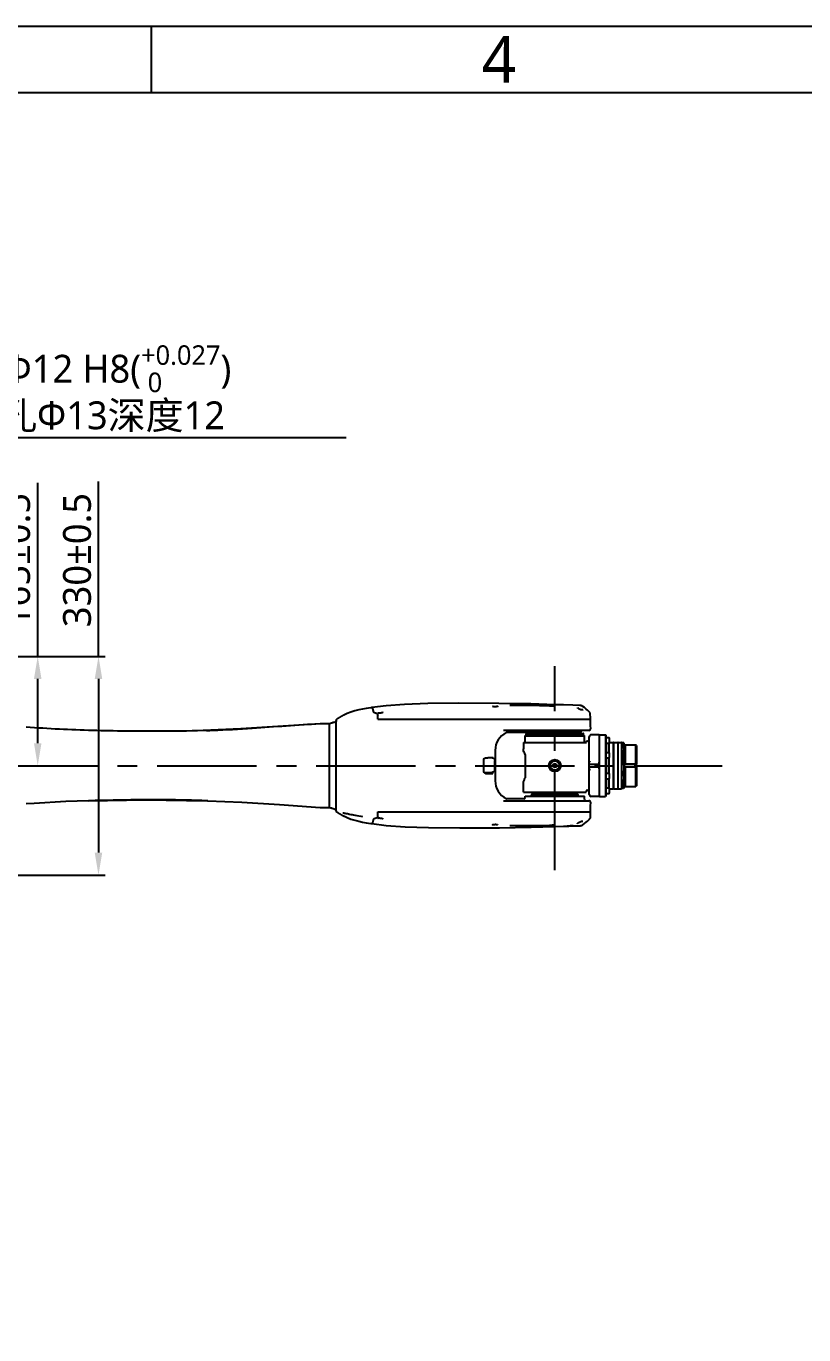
# Model space of a CAD drawing. Header units: millimetres. Extents: x 7426 to 8740, y 124 to 421.
# Drawn here: x 8027.7 to 8086.4, y 321.9 to 420.6 of the extents above; entities that cross this region are included whole.
import ezdxf
from ezdxf import colors
from ezdxf.entities.mleader import LeaderData, LeaderLine
from ezdxf.enums import TextEntityAlignment as Align
from ezdxf.math import Vec2, Vec3

# ---------------------------------------------------------------- set-up
doc = ezdxf.new("R2010")
doc.units = ezdxf.units.MM
doc.linetypes.add('CENTER', pattern=[0.6, 0.375, -0.075, 0.075, -0.075])
for name, color, linetype in [('中心线', 7, 'Continuous'), ('外形图', 7, 'Continuous'), ('多重引线', 7, 'Continuous'), ('尺寸标注', 7, 'Continuous'), ('模板', 7, 'Continuous')]:
    doc.layers.add(name, color=color, linetype=linetype)
doc.styles.add('微软雅黑', font='msyh.ttc')
doc.dimstyles.new('尺寸标注_1_20比例', dxfattribs={"dimtxt": 2.1, "dimasz": 1.7, "dimexe": 0.5, "dimexo": 0.4, "dimgap": 0.5, "dimtad": 1, "dimdec": 1, "dimlfac": 20, "dimdsep": 46, "dimtxsty": '微软雅黑', "dimcen": 0.09, "dimadec": 0, "dimazin": 0, "dimtp": 0.01, "dimtm": 0.01, "dimtfac": 1, "dimtdec": 1, "dimtofl": 0, "dimtmove": 0, "dimatfit": 3, "dimfxl": 1, "dimtolj": 1, "dimarcsym": 0})

# ---------------------------------------------------------------- blocks, each defined once
blk = doc.blocks.new('图纸')
at = {"color": 2}
blk.add_line((7039.66, 1549.22), (7039.66, 1525.22), dxfattribs=at)
for points in [[(6283.66, 123.62), (6283.66, 1549.22), (8299.66, 1549.22), (8299.66, 123.62)], [(6403.66, 147.62), (6403.66, 1525.22), (8275.66, 1525.22), (8275.66, 147.62)]]:
    blk.add_lwpolyline(points, close=True, dxfattribs=at)
at = {"color": 2, "style": '微软雅黑'}
blk.add_text('4', height=16.8, dxfattribs=at).set_placement((7165.66, 1537.22), align=Align.MIDDLE_CENTER)
blk.add_attdef('整机外形图', text='', height=19.2, dxfattribs=at).set_placement((7893.3, 256.65), align=Align.MIDDLE)
at = {"color": 7, "style": '微软雅黑'}
for tag, height, p in [('编号', 19.2, (8134.84, 252.67)), ('比例', 12, (7939.66, 171.62))]:
    blk.add_attdef(tag, text='', height=height, dxfattribs=at).set_placement(p, align=Align.MIDDLE)
at = {"style": '微软雅黑'}
for tag, p in [('当前页', (8047.3, 207.62)), ('总页数', (8192.77, 207.62))]:
    blk.add_attdef(tag, text='', height=12, dxfattribs=at).set_placement(p, align=Align.MIDDLE)
blk = doc.blocks.new('*D992')
at = {"layer": 'Defpoints', "color": 0}
for p in [(8012.825, 373.095), (8028.594, 373.095), (8011.723, 364.845)]:
    blk.add_point(p, dxfattribs=at)
at = {"layer": '尺寸标注', "color": 0, "linetype": 'Continuous', "lineweight": -2}
for p, q in [((8028.594, 373.095), (8028.594, 386.177)), ((8013.225, 373.095), (8029.094, 373.095)), ((8028.594, 366.545), (8028.594, 371.395)), ((8012.123, 364.845), (8029.094, 364.845))]:
    blk.add_line(p, q, dxfattribs=at)
at = {"layer": '尺寸标注', "color": 0}
for points in [[(8028.877, 371.395), (8028.31, 371.395), (8028.594, 373.095)], [(8028.31, 366.545), (8028.877, 366.545), (8028.594, 364.845)]]:
    blk.add_solid(points, dxfattribs=at)
at = {"layer": '尺寸标注', "color": 0, "insert": (8025.911, 375.295), "char_height": 2.1, "attachment_point": 1, "rotation": 90, "style": '微软雅黑'}
blk.add_mtext('\\A1;\\A1;165{\\C256;±0.5}', dxfattribs=at)
blk = doc.blocks.new('*D993')
at = {"layer": 'Defpoints', "color": 0}
for p in [(8012.703, 373.095), (8012.689, 356.594), (8033.179, 356.594)]:
    blk.add_point(p, dxfattribs=at)
at = {"layer": '尺寸标注', "color": 0, "linetype": 'Continuous', "lineweight": -2}
for p, q in [((8033.179, 373.095), (8033.179, 386.271)), ((8013.103, 373.095), (8033.679, 373.095)), ((8033.179, 371.395), (8033.179, 358.294)), ((8013.089, 356.594), (8033.679, 356.594))]:
    blk.add_line(p, q, dxfattribs=at)
at = {"layer": '尺寸标注', "color": 0}
for points in [[(8033.462, 371.395), (8032.896, 371.395), (8033.179, 373.095)], [(8032.896, 358.294), (8033.462, 358.294), (8033.179, 356.594)]]:
    blk.add_solid(points, dxfattribs=at)
at = {"layer": '尺寸标注', "color": 0, "insert": (8030.507, 375.295), "char_height": 2.1, "attachment_point": 1, "rotation": 90, "style": '微软雅黑'}
blk.add_mtext('\\A1;\\A1;330{\\C256;±0.5}', dxfattribs=at)

msp = doc.modelspace()

# ---------------------------------------------------------------- linework, layer by layer
at = {"layer": '中心线', "color": 7, "linetype": 'CENTER', "ltscale": 20}
msp.add_line((8067.6137, 356.9576), (8067.6137, 372.3448), dxfattribs=at)
at = {"layer": '中心线', "linetype": 'CENTER', "ltscale": 20}
msp.add_line((7989.6085, 364.8448), (8080.2305, 364.8448), dxfattribs=at)
at = {"layer": '外形图', "color": 0, "linetype": 'Continuous'}
for p, q in [((8053.794, 369.2302), (8053.762, 369.2117)), ((8053.7939, 369.2302), (8053.7942, 369.2302)), ((8063.2824, 369.3072), (8063.2534, 369.3021)), ((8069.3196, 369.2278), (8069.3138, 369.2445)), ((8069.6896, 369.3382), (8069.6866, 369.3398)), ((8069.6924, 369.3367), (8069.6896, 369.3382)), ((8069.6952, 369.3351), (8069.6924, 369.3367)), ((8069.6978, 369.3336), (8069.6952, 369.3351)), ((8069.7004, 369.3322), (8069.6978, 369.3336)), ((8069.7029, 369.3307), (8069.7004, 369.3322)), ((8069.7054, 369.3292), (8069.7029, 369.3307)), ((8069.7078, 369.3278), (8069.7054, 369.3292)), ((8069.7102, 369.3263), (8069.7078, 369.3278)), ((8069.7125, 369.3249), (8069.7102, 369.3263)), ((8069.7148, 369.3234), (8069.7125, 369.3249)), ((8069.7171, 369.3219), (8069.7148, 369.3234)), ((8069.7193, 369.3205), (8069.7171, 369.3219)), ((8069.7217, 369.3189), (8069.7193, 369.3205)), ((8069.7241, 369.3173), (8069.7217, 369.3189)), ((8069.727, 369.3153), (8069.7241, 369.3173)), ((8069.7296, 369.3136), (8069.727, 369.3153)), ((8051.113, 368.2365), (8051.1045, 368.1967)), ((8051.113, 366.9072), (8051.113, 368.2622)), ((8051.113, 361.5467), (8051.113, 368.1643)), ((8051.7373, 368.6836), (8051.7363, 368.6831)), ((8054.2546, 368.3557), (8070.3023, 368.3557)), ((8054.26, 368.8122), (8054.2594, 368.8125)), ((8054.3072, 368.8058), (8054.2851, 368.8074)), ((8054.6335, 368.8513), (8054.6046, 368.8424)), ((8054.654, 368.8595), (8054.6335, 368.8513)), ((8054.6648, 368.8657), (8054.654, 368.8595)), ((8069.7138, 369.0491), (8069.7138, 369.0491)), ((8070.228, 368.8894), (8070.2281, 368.8893)), ((8070.2618, 368.8511), (8070.2578, 368.8564)), ((8070.2618, 368.8511), (8070.2622, 368.8505)), ((8070.2691, 368.8399), (8070.2622, 368.8505)), ((8043.9324, 367.6204), (8041.0749, 367.4944)), ((8041.3272, 367.5027), (8041.0749, 367.4944)), ((8049.9024, 368.005), (8043.9324, 367.6204)), ((8049.9235, 368.0057), (8049.9024, 368.005)), ((8050.6129, 368.0057), (8049.9235, 368.0057)), ((8050.6142, 368.006), (8050.6129, 368.0056)), ((8050.6129, 368.0053), (8050.6129, 368.0057)), ((8050.6129, 368.0053), (8050.6129, 368.0056)), ((8050.6129, 361.7068), (8050.6129, 368.0053)), ((8070.169, 367.5056), (8063.7379, 367.5056)), ((8064.6067, 367.3556), (8063.9808, 367.3556)), ((8064.6067, 367.5056), (8064.4227, 367.4943)), ((8069.5638, 367.3556), (8064.6067, 367.3556)), ((8065.4477, 367.1306), (8065.4477, 367.2556)), ((8065.4727, 367.2806), (8065.6977, 367.2806)), ((8065.7227, 367.1306), (8065.7227, 367.2556)), ((8065.8636, 367.2006), (8065.8636, 367.3556)), ((8065.9912, 367.2006), (8065.8636, 367.2006)), ((8065.8836, 367.1806), (8065.8636, 367.2006)), ((8065.9912, 367.1806), (8065.8836, 367.1806)), ((8065.902, 367.1806), (8065.8886, 367.1306)), ((8065.9912, 367.1306), (8065.9912, 367.2556)), ((8066.0162, 367.2806), (8066.2412, 367.2806)), ((8066.2662, 367.1306), (8066.2662, 367.2556)), ((8066.9327, 367.2006), (8066.2662, 367.2006)), ((8066.9327, 367.1806), (8066.2662, 367.1806)), ((8066.9327, 367.1306), (8066.9327, 367.2556)), ((8066.9577, 367.2806), (8067.1827, 367.2806)), ((8067.2077, 367.1306), (8067.2077, 367.2556)), ((8068.0198, 367.2006), (8067.2077, 367.2006)), ((8068.0198, 367.1806), (8067.2077, 367.1806)), ((8068.0198, 367.1306), (8068.0198, 367.2556)), ((8068.0448, 367.2806), (8068.2698, 367.2806)), ((8068.2948, 367.1306), (8068.2948, 367.2556)), ((8068.9612, 367.2006), (8068.2948, 367.2006)), ((8068.9612, 367.1806), (8068.2948, 367.1806)), ((8068.9612, 367.1306), (8068.9612, 367.2556)), ((8068.9862, 367.2806), (8069.2112, 367.2806)), ((8069.2362, 367.1306), (8069.2362, 367.2556)), ((8069.3638, 367.2006), (8069.2362, 367.2006)), ((8069.3438, 367.1806), (8069.2362, 367.1806)), ((8069.3254, 367.1806), (8069.3388, 367.1306)), ((8069.3438, 367.1806), (8069.3638, 367.2006)), ((8069.3638, 367.2006), (8069.3638, 367.3556)), ((8069.5048, 367.1306), (8069.5048, 367.2556)), ((8069.5298, 367.2806), (8069.7548, 367.2806)), ((8069.5638, 367.3556), (8069.5638, 367.4056)), ((8069.7798, 367.1306), (8069.7798, 367.2556)), ((8070.9639, 367.1806), (8070.3639, 367.1806)), ((8070.9639, 367.1556), (8070.9889, 367.1806)), ((8070.9639, 367.1806), (8070.9639, 365.1055)), ((8070.9889, 367.1806), (8071.4389, 367.1806)), ((8070.9889, 362.5304), (8070.9889, 367.1806)), ((8071.4639, 367.1556), (8071.4389, 367.1806)), ((8071.4389, 367.1806), (8071.4389, 362.5304)), ((8065.2386, 366.6056), (8070.0045, 366.6056)), ((8065.2386, 366.6056), (8065.2386, 366.1205)), ((8065.3636, 367.1106), (8065.3836, 367.1306)), ((8065.3636, 367.1106), (8069.8638, 367.1106)), ((8065.3636, 366.6056), (8065.3636, 367.1106)), ((8065.3836, 367.1306), (8065.4477, 367.1306)), ((8065.4477, 367.1306), (8065.4744, 367.1306)), ((8065.4744, 367.1306), (8065.9997, 367.1306)), ((8065.9997, 367.1306), (8066.0739, 367.1306)), ((8066.0739, 367.1306), (8066.9827, 367.1306)), ((8066.9827, 367.1306), (8067.0915, 367.1306)), ((8067.0915, 367.1306), (8068.136, 367.1306)), ((8068.136, 367.1306), (8068.2448, 367.1306)), ((8068.2448, 367.1306), (8069.1534, 367.1306)), ((8069.1534, 367.1306), (8069.2278, 367.1306)), ((8069.2278, 367.1306), (8069.7532, 367.1306)), ((8069.7532, 367.1306), (8069.7798, 367.1306)), ((8069.7798, 367.1306), (8069.8438, 367.1306)), ((8069.8638, 367.1106), (8069.8438, 367.1306)), ((8069.8638, 366.6056), (8069.8638, 367.1106)), ((8070.0108, 366.7035), (8070.0138, 366.7075)), ((8070.0627, 366.7072), (8070.0138, 366.7075)), ((8070.2138, 364.9555), (8070.2138, 367.0306)), ((8071.4639, 367.1556), (8071.4639, 362.5554)), ((8071.4639, 366.962), (8071.6889, 366.962)), ((8071.4639, 366.537), (8071.6889, 366.537)), ((8071.6639, 366.537), (8071.6639, 365.8525)), ((8071.7139, 366.937), (8071.7139, 366.562)), ((8071.7139, 366.6056), (8072.0239, 366.6056)), ((8071.7139, 365.8275), (8071.7139, 366.562)), ((8072.0389, 366.5906), (8072.0239, 366.6056)), ((8072.0239, 366.6056), (8072.0239, 363.1054)), ((8072.0389, 366.5906), (8072.0539, 366.6056)), ((8072.0389, 363.1204), (8072.0389, 366.5906)), ((8072.0539, 366.6056), (8072.3677, 366.6056)), ((8072.0539, 363.1054), (8072.0539, 366.6056)), ((8072.3827, 366.5906), (8072.3677, 366.6056)), ((8072.3677, 366.6056), (8072.3677, 363.1054)), ((8072.3827, 366.5906), (8072.3977, 366.6056)), ((8072.3827, 363.1204), (8072.3827, 366.5906)), ((8072.3977, 366.6056), (8072.6465, 366.6056)), ((8072.3977, 363.1054), (8072.3977, 366.6056)), ((8072.664, 366.5881), (8072.6465, 366.6056)), ((8072.6465, 366.6056), (8072.6465, 363.1054)), ((8072.664, 363.1229), (8072.664, 366.5881)), ((8072.804, 366.5794), (8072.664, 366.5794)), ((8072.804, 366.4713), (8072.664, 366.4713)), ((8072.804, 366.1963), (8072.664, 366.1963)), ((8072.814, 366.5694), (8072.804, 366.5794)), ((8072.804, 366.5794), (8072.804, 366.1963)), ((8072.814, 366.4613), (8072.804, 366.4713)), ((8072.814, 366.2063), (8072.804, 366.1963)), ((8072.814, 366.5694), (8072.814, 363.1416)), ((8072.839, 366.2806), (8072.814, 366.3056)), ((8072.839, 366.2805), (8072.839, 363.4305)), ((8072.864, 366.3806), (8072.914, 366.4306)), ((8072.864, 364.9555), (8072.864, 366.3806)), ((8072.914, 366.4306), (8073.714, 366.4306)), ((8072.914, 366.4306), (8072.914, 364.9825)), ((8073.764, 366.3806), (8073.714, 366.4306)), ((8073.714, 364.9825), (8073.714, 366.4306)), ((8073.764, 366.3806), (8073.764, 364.9555)), ((8062.2518, 364.468), (8062.2518, 365.243)), ((8062.3892, 365.443), (8062.5517, 365.443)), ((8062.8904, 365.443), (8062.5517, 365.443)), ((8062.8904, 365.443), (8062.9342, 365.443)), ((8062.9342, 365.4369), (8062.9342, 365.443)), ((8063.0787, 364.543), (8063.0787, 365.243)), ((8063.1135, 366.0055), (8063.1135, 363.7054)), ((8065.3636, 365.687), (8065.3636, 363.9407)), ((8071.4639, 365.8525), (8071.6889, 365.8525)), ((8071.4639, 365.4275), (8071.6889, 365.4275)), ((8071.6639, 365.4275), (8071.6639, 364.2835)), ((8071.7139, 365.8275), (8071.7139, 365.4525)), ((8071.7139, 364.2585), (8071.7139, 365.4525)), ((8072.804, 365.9671), (8072.664, 365.9671)), ((8072.804, 365.692), (8072.664, 365.692)), ((8072.804, 365.6053), (8072.664, 365.6053)), ((8072.804, 365.3303), (8072.664, 365.3303)), ((8072.804, 365.2018), (8072.664, 365.2018)), ((8072.814, 365.9571), (8072.804, 365.9671)), ((8072.804, 365.9671), (8072.804, 365.692)), ((8072.814, 365.702), (8072.804, 365.692)), ((8072.814, 365.5953), (8072.804, 365.6053)), ((8072.804, 365.6053), (8072.804, 365.3303)), ((8072.814, 365.3403), (8072.804, 365.3303)), ((8072.814, 365.1918), (8072.804, 365.2018)), ((8072.804, 365.2018), (8072.804, 364.9268)), ((8072.864, 365.9555), (8072.839, 365.9805)), ((8062.2837, 364.343), (8062.8904, 364.343)), ((8062.3892, 364.268), (8062.9342, 364.268)), ((8062.9342, 364.268), (8062.9342, 364.3491)), ((8067.4694, 364.8524), (8067.5389, 364.9789)), ((8067.5442, 364.729), (8067.4694, 364.8524)), ((8067.5389, 364.9789), (8067.6832, 364.982)), ((8067.6885, 364.732), (8067.5442, 364.729)), ((8067.6832, 364.982), (8067.758, 364.8585)), ((8067.758, 364.8585), (8067.6885, 364.732)), ((8070.2138, 364.9555), (8070.3639, 364.9555)), ((8070.2138, 364.7555), (8070.2138, 364.9555)), ((8070.2138, 364.7555), (8070.3639, 364.7555)), ((8070.2138, 362.6804), (8070.2138, 364.7555)), ((8070.3639, 364.9555), (8070.9639, 364.9555)), ((8070.3639, 364.7555), (8070.9639, 364.7555)), ((8070.9639, 364.6055), (8070.9639, 365.1055)), ((8070.9639, 364.6055), (8070.9639, 362.5304)), ((8071.4639, 364.2835), (8071.6889, 364.2835)), ((8071.7139, 364.2585), (8071.7139, 363.8834)), ((8072.804, 364.9268), (8072.664, 364.9268)), ((8072.804, 364.3807), (8072.664, 364.3807)), ((8072.814, 364.9368), (8072.804, 364.9268)), ((8072.814, 364.3707), (8072.804, 364.3807)), ((8072.804, 364.3807), (8072.804, 364.1057)), ((8072.864, 364.9555), (8073.764, 364.9555)), ((8072.864, 364.7555), (8072.864, 364.9555)), ((8072.864, 364.7555), (8073.764, 364.7555)), ((8072.864, 363.3304), (8072.864, 364.7555)), ((8072.914, 364.9825), (8073.714, 364.9825)), ((8073.714, 364.7285), (8072.914, 364.7285)), ((8072.914, 364.7285), (8072.914, 363.2804)), ((8073.714, 363.2804), (8073.714, 364.7285)), ((8073.764, 364.7555), (8073.764, 364.9555)), ((8073.764, 364.7555), (8073.764, 363.3304)), ((8065.2386, 362.8554), (8065.2386, 363.4904)), ((8071.4639, 363.8584), (8071.6889, 363.8584)), ((8071.6639, 363.8584), (8071.6639, 363.174)), ((8071.7139, 363.149), (8071.7139, 363.8834)), ((8072.804, 364.1057), (8072.664, 364.1057)), ((8072.804, 363.7236), (8072.664, 363.7236)), ((8072.804, 363.4486), (8072.664, 363.4486)), ((8072.804, 363.2397), (8072.664, 363.2397)), ((8072.814, 364.1157), (8072.804, 364.1057)), ((8072.814, 363.7136), (8072.804, 363.7236)), ((8072.804, 363.7236), (8072.804, 363.1316)), ((8072.814, 363.4586), (8072.804, 363.4486)), ((8072.814, 363.2497), (8072.804, 363.2397)), ((8072.839, 363.4304), (8072.814, 363.4054)), ((8072.864, 363.7554), (8072.839, 363.7304)), ((8072.864, 363.3304), (8072.914, 363.2804)), ((8072.914, 363.2804), (8073.714, 363.2804)), ((8073.764, 363.3304), (8073.714, 363.2804)), ((8032.415, 362.1983), (8036.7197, 362.2705)), ((8036.7197, 362.2705), (8041.3914, 362.2061)), ((8051.113, 361.4487), (8051.113, 362.8038)), ((8064.6067, 362.3554), (8063.9808, 362.3554)), ((8065.3367, 362.3554), (8064.6067, 362.3554)), ((8065.2386, 362.8554), (8069.9888, 362.8554)), ((8065.3636, 362.5554), (8069.8638, 362.5554)), ((8065.3636, 362.4554), (8065.3636, 362.5554)), ((8065.9214, 362.7554), (8065.8636, 362.6554)), ((8065.8636, 362.6554), (8069.3638, 362.6554)), ((8065.8636, 362.5554), (8065.8636, 362.6554)), ((8065.9214, 362.7554), (8069.3061, 362.7554)), ((8066.1762, 362.8554), (8066.1762, 362.7804)), ((8066.4512, 362.8554), (8066.4512, 362.7804)), ((8066.4887, 362.8554), (8066.4887, 362.7554)), ((8066.5569, 362.8554), (8066.5569, 362.7804)), ((8066.832, 362.8554), (8066.832, 362.7804)), ((8067.4762, 362.8554), (8067.4762, 362.7804)), ((8067.7512, 362.8554), (8067.7512, 362.7804)), ((8068.3955, 362.8554), (8068.3955, 362.7804)), ((8068.6705, 362.8554), (8068.6705, 362.7804)), ((8068.7388, 362.8554), (8068.7388, 362.7554)), ((8068.7763, 362.8554), (8068.7763, 362.7804)), ((8069.0513, 362.8554), (8069.0513, 362.7804)), ((8069.3061, 362.7554), (8069.3638, 362.6554)), ((8069.3638, 362.5554), (8069.3638, 362.6554)), ((8069.8638, 362.3054), (8069.8638, 362.5554)), ((8069.9888, 362.8554), (8069.9888, 362.904)), ((8070.0627, 363.0344), (8070.0766, 363.0033)), ((8070.9639, 362.5304), (8070.3639, 362.5304)), ((8070.9639, 362.5554), (8070.9889, 362.5304)), ((8070.9889, 362.5304), (8071.4389, 362.5304)), ((8071.4639, 362.5554), (8071.4389, 362.5304)), ((8071.4639, 363.174), (8071.6889, 363.174)), ((8071.4639, 362.7489), (8071.6889, 362.7489)), ((8071.7139, 363.149), (8071.7139, 362.7739)), ((8071.7139, 363.1054), (8072.0239, 363.1054)), ((8072.0389, 363.1204), (8072.0239, 363.1054)), ((8072.0389, 363.1204), (8072.0539, 363.1054)), ((8072.0539, 363.1054), (8072.3677, 363.1054)), ((8072.3827, 363.1204), (8072.3677, 363.1054)), ((8072.3827, 363.1204), (8072.3977, 363.1054)), ((8072.3977, 363.1054), (8072.6465, 363.1054)), ((8072.664, 363.1229), (8072.6465, 363.1054)), ((8072.804, 363.1316), (8072.664, 363.1316)), ((8072.814, 363.1416), (8072.804, 363.1316)), ((8028.324, 362.0066), (8027.7228, 361.9705)), ((8030.722, 362.1366), (8028.324, 362.0067)), ((8032.415, 362.1983), (8030.722, 362.1366)), ((8032.9388, 362.2128), (8032.415, 362.1983)), ((8041.4195, 362.2051), (8041.3899, 362.2062)), ((8049.9013, 361.706), (8049.9225, 361.7053)), ((8049.9225, 361.7053), (8050.6129, 361.7053)), ((8050.6129, 361.7042), (8050.6129, 361.7068)), ((8050.6129, 361.7053), (8050.6129, 361.7068)), ((8050.6142, 361.7049), (8050.6129, 361.7053)), ((8054.2546, 361.3553), (8070.3023, 361.3553)), ((8063.7379, 362.2054), (8070.1692, 362.2054)), ((8051.7373, 361.0274), (8051.7363, 361.0279)), ((8053.7686, 360.5001), (8053.802, 360.4808)), ((8053.8021, 360.4807), (8053.8019, 360.4808)), ((8054.2885, 360.9031), (8054.3079, 360.9048)), ((8054.3079, 360.9048), (8054.3325, 360.9055)), ((8062.9449, 360.4049), (8062.9671, 360.4091)), ((8062.9671, 360.4091), (8062.9953, 360.4128)), ((8063.2613, 360.4089), (8063.2889, 360.4041)), ((8063.2889, 360.4041), (8063.309, 360.3991)), ((8068.5468, 360.2917), (8068.5468, 360.2938)), ((8069.0058, 360.3082), (8069.0058, 360.3061)), ((8069.0059, 360.3053), (8069.5002, 360.3213)), ((8069.3218, 360.4663), (8069.3269, 360.4819)), ((8069.5, 360.3213), (8069.5042, 360.3214)), ((8069.5097, 360.3216), (8069.5133, 360.3218)), ((8069.5133, 360.3218), (8069.5156, 360.3219)), ((8069.5156, 360.3219), (8069.5179, 360.3221)), ((8069.5179, 360.3221), (8069.5202, 360.3222)), ((8069.5202, 360.3222), (8069.5226, 360.3224)), ((8069.5226, 360.3224), (8069.525, 360.3225)), ((8069.525, 360.3225), (8069.5276, 360.3227)), ((8069.5276, 360.3227), (8069.5301, 360.3229)), ((8069.5301, 360.3229), (8069.5328, 360.3232)), ((8069.5328, 360.3232), (8069.5355, 360.3234)), ((8069.5355, 360.3234), (8069.5383, 360.3237)), ((8069.5383, 360.3237), (8069.5412, 360.324)), ((8069.5412, 360.324), (8069.5441, 360.3244)), ((8069.5441, 360.3244), (8069.5472, 360.3248)), ((8069.5472, 360.3248), (8069.5503, 360.3252)), ((8069.5503, 360.3252), (8069.5537, 360.3256)), ((8069.5537, 360.3256), (8069.5571, 360.3262)), ((8069.6431, 360.3485), (8069.6468, 360.3498)), ((8069.6468, 360.3498), (8069.6503, 360.3512)), ((8069.6503, 360.3512), (8069.6538, 360.3526)), ((8069.6538, 360.3526), (8069.6572, 360.3539)), ((8069.6572, 360.3539), (8069.6605, 360.3553)), ((8069.6605, 360.3553), (8069.6638, 360.3566)), ((8069.6638, 360.3566), (8069.6669, 360.358)), ((8069.6669, 360.358), (8069.67, 360.3593)), ((8069.67, 360.3593), (8069.6731, 360.3607)), ((8069.6731, 360.3607), (8069.676, 360.362)), ((8069.676, 360.362), (8069.6789, 360.3634)), ((8069.6789, 360.3634), (8069.6817, 360.3647)), ((8069.6817, 360.3647), (8069.6844, 360.366)), ((8069.6844, 360.366), (8069.6871, 360.3673)), ((8069.6871, 360.3673), (8069.6897, 360.3686)), ((8069.6897, 360.3686), (8069.6922, 360.3699)), ((8069.6922, 360.3699), (8069.6947, 360.3712)), ((8069.6947, 360.3712), (8069.6971, 360.3725)), ((8069.6971, 360.3725), (8069.6995, 360.3738)), ((8069.6995, 360.3738), (8069.7018, 360.3751)), ((8069.7018, 360.3751), (8069.7041, 360.3764)), ((8069.7041, 360.3764), (8069.7064, 360.3776)), ((8069.7064, 360.3776), (8069.7086, 360.3789)), ((8069.7086, 360.3789), (8069.7107, 360.3802)), ((8069.7107, 360.3802), (8069.7129, 360.3814)), ((8069.7129, 360.3814), (8069.715, 360.3827)), ((8069.715, 360.3827), (8069.717, 360.384)), ((8069.7165, 360.6624), (8069.7228, 360.6602)), ((8069.717, 360.384), (8069.7191, 360.3852)), ((8069.7191, 360.3852), (8069.7211, 360.3865)), ((8069.7211, 360.3865), (8069.7231, 360.3878)), ((8069.7228, 360.6602), (8069.7229, 360.6601)), ((8069.7231, 360.3878), (8069.7252, 360.3891)), ((8069.7252, 360.3891), (8069.7272, 360.3904)), ((8069.7272, 360.3904), (8069.7293, 360.3918)), ((8069.7293, 360.3918), (8069.7315, 360.3933)), ((8069.7315, 360.3933), (8069.734, 360.395)), ((8069.734, 360.395), (8069.7376, 360.3974)), ((8070.1533, 360.7415), (8070.236, 360.8216)), ((8070.2361, 360.8217), (8070.236, 360.8216)), ((8070.2658, 360.8545), (8070.2698, 360.8599)), ((8070.2698, 360.8599), (8070.2702, 360.8605)), ((8070.2702, 360.8605), (8070.2779, 360.8724))]:
    msp.add_line(p, q, dxfattribs=at)
for points in [[(8053.7242, 369.2162), (8053.3828, 369.1616), (8053.1131, 369.1155)], [(8067.6137, 369.4476), (8065.804, 369.5023), (8063.3769, 369.5503), (8060.3584, 369.5568), (8058.0368, 369.5284), (8056.2796, 369.4664), (8054.8775, 369.3627), (8053.7942, 369.2303)], [(8062.938, 369.3058), (8062.9216, 369.3101), (8062.9121, 369.3138), (8062.9106, 369.3146)], [(8062.9875, 369.2981), (8062.9609, 369.3016), (8062.938, 369.3058)], [(8063.2535, 369.3021), (8063.2407, 369.3), (8063.1859, 369.2894), (8063.1247, 369.283), (8063.0624, 369.2869), (8063.0046, 369.2959), (8062.9874, 369.2981)], [(8063.3162, 369.3176), (8063.3169, 369.3183), (8063.3136, 369.3165), (8063.3018, 369.3121), (8063.2824, 369.3072)], [(8069.4922, 369.3897), (8068.9648, 369.4068), (8068.2589, 369.4287), (8067.6138, 369.4476)], [(8069.7148, 369.0509), (8069.7148, 369.0508), (8069.7058, 369.0482), (8069.6773, 369.0484), (8069.6333, 369.0564), (8069.5786, 369.0723), (8069.5189, 369.0948), (8069.4593, 369.1223), (8069.4025, 369.1542), (8069.3526, 369.1905), (8069.3196, 369.2278)], [(8069.6866, 369.3398), (8069.6851, 369.3406), (8069.6836, 369.3414), (8069.682, 369.3421), (8069.6804, 369.343), (8069.6788, 369.3438), (8069.6772, 369.3446), (8069.6755, 369.3454), (8069.6738, 369.3462), (8069.6721, 369.347), (8069.6703, 369.3479), (8069.6685, 369.3487), (8069.6667, 369.3495), (8069.6649, 369.3504), (8069.663, 369.3512), (8069.6611, 369.3521), (8069.6591, 369.3529), (8069.6571, 369.3538), (8069.6551, 369.3546), (8069.653, 369.3555), (8069.651, 369.3563), (8069.6488, 369.3572), (8069.6467, 369.3581), (8069.6445, 369.3589), (8069.6423, 369.3598), (8069.64, 369.3607), (8069.6377, 369.3615), (8069.6354, 369.3624), (8069.633, 369.3632), (8069.6306, 369.3641), (8069.6282, 369.365), (8069.6256, 369.3658), (8069.6231, 369.3667), (8069.6205, 369.3676), (8069.6178, 369.3685), (8069.615, 369.3693), (8069.6123, 369.3702), (8069.6095, 369.371), (8069.6066, 369.3719), (8069.6037, 369.3727), (8069.6008, 369.3736), (8069.5978, 369.3744), (8069.5949, 369.3752), (8069.5919, 369.376), (8069.5889, 369.3767), (8069.5859, 369.3775), (8069.5828, 369.3782), (8069.5798, 369.3789), (8069.5767, 369.3796), (8069.5737, 369.3803), (8069.5706, 369.3809), (8069.5676, 369.3816), (8069.5645, 369.3822), (8069.5615, 369.3827), (8069.5584, 369.3833), (8069.5554, 369.3838), (8069.5523, 369.3843), (8069.5492, 369.3848), (8069.5461, 369.3853), (8069.543, 369.3857), (8069.5399, 369.3861), (8069.5367, 369.3865), (8069.5336, 369.3869), (8069.5303, 369.3873), (8069.5271, 369.3876), (8069.5237, 369.3879), (8069.5202, 369.3882), (8069.5166, 369.3885), (8069.5128, 369.3887), (8069.5086, 369.389), (8069.5036, 369.3893), (8069.497, 369.3895), (8069.4922, 369.3897)], [(8070.228, 368.8894), (8070.1453, 368.9694), (8070.0702, 369.0407), (8069.9799, 369.1213), (8069.8537, 369.2239), (8069.7295, 369.3136)], [(8051.113, 368.1643), (8051.0117, 368.1314), (8050.8911, 368.0929), (8050.7577, 368.0509), (8050.6136, 368.0058)], [(8051.1045, 368.1967), (8051.081, 368.1636), (8051.0437, 368.1417)], [(8051.7372, 368.6836), (8051.7025, 368.6667), (8051.6692, 368.6502), (8051.6368, 368.6337), (8051.6053, 368.6174), (8051.5746, 368.6013), (8051.5448, 368.5852), (8051.5157, 368.5693), (8051.4873, 368.5534), (8051.4597, 368.5376), (8051.4327, 368.522), (8051.4063, 368.5064), (8051.3805, 368.4909), (8051.3552, 368.4755), (8051.3306, 368.4602), (8051.3065, 368.445), (8051.2829, 368.4298), (8051.2597, 368.4148), (8051.2372, 368.3999), (8051.2151, 368.3851), (8051.1934, 368.3703), (8051.1722, 368.3557), (8051.1557, 368.3442)], [(8053.1131, 369.1155), (8052.833, 369.0595), (8052.5229, 368.9806), (8052.2298, 368.8875), (8051.9529, 368.7807), (8051.7363, 368.6831)], [(8054.2851, 368.8074), (8054.2691, 368.8097), (8054.26, 368.8122)], [(8054.6046, 368.8424), (8054.569, 368.8336), (8054.5287, 368.8254), (8054.4863, 368.8184), (8054.444, 368.8129), (8054.4039, 368.8089), (8054.3672, 368.8065), (8054.3347, 368.8055), (8054.3072, 368.8058)], [(8070.2578, 368.8564), (8070.2338, 368.8837), (8070.2281, 368.8893)], [(8070.2904, 368.7669), (8070.2864, 368.7973), (8070.2691, 368.8399)], [(8070.3016, 368.3813), (8070.2979, 368.5127), (8070.2921, 368.7099), (8070.2904, 368.7669)], [(8070.3194, 367.6589), (8070.3147, 367.8653), (8070.3082, 368.1304), (8070.3023, 368.3557)], [(8051.0437, 368.1417), (8050.9512, 368.112), (8050.7755, 368.0565), (8050.6142, 368.006)], [(8041.4195, 362.2051), (8043.9921, 362.0875), (8046.845, 361.9099), (8049.9013, 361.706)], [(8050.6136, 361.7051), (8050.7577, 361.6601), (8050.8911, 361.6181), (8051.0117, 361.5796), (8051.113, 361.5467)], [(8050.6142, 361.7049), (8050.7755, 361.6545), (8050.9512, 361.599), (8051.0437, 361.5693)], [(8051.1557, 361.3668), (8051.1708, 361.3563), (8051.1903, 361.3428), (8051.2095, 361.3297), (8051.2288, 361.3167), (8051.2485, 361.3036), (8051.2688, 361.2903), (8051.2897, 361.2768), (8051.3112, 361.263), (8051.3336, 361.2489), (8051.3567, 361.2346), (8051.3807, 361.22), (8051.4054, 361.2051), (8051.4311, 361.1899), (8051.4576, 361.1745), (8051.4852, 361.1588), (8051.5139, 361.1427), (8051.5439, 361.1262), (8051.5754, 361.1093), (8051.6084, 361.0919), (8051.6429, 361.0741), (8051.6791, 361.0559), (8051.7168, 361.0373), (8051.7372, 361.0274)], [(8070.2984, 360.9441), (8070.3001, 361.0011), (8070.3059, 361.1983), (8070.3096, 361.3296)], [(8070.3023, 361.3553), (8070.3082, 361.5806), (8070.3147, 361.8457), (8070.3194, 362.0521)], [(8051.7363, 361.0279), (8051.9529, 360.9303), (8052.2298, 360.8235), (8052.5229, 360.7304), (8052.833, 360.6515), (8053.1131, 360.5955)], [(8053.1131, 360.5955), (8053.3828, 360.5494), (8053.7242, 360.4948)], [(8053.8022, 360.4807), (8054.8943, 360.3474), (8056.31, 360.2434), (8058.088, 360.1817), (8060.4331, 360.1538), (8063.4298, 360.1613), (8065.8295, 360.2092), (8067.6217, 360.2634)], [(8054.267, 360.8983), (8054.2673, 360.8985), (8054.2746, 360.9007), (8054.2885, 360.9031)], [(8054.3325, 360.9055), (8054.3617, 360.9051), (8054.395, 360.9034), (8054.4317, 360.9003), (8054.4711, 360.8958), (8054.5116, 360.8899), (8054.5514, 360.8828), (8054.5884, 360.8748), (8054.6206, 360.8663), (8054.6464, 360.8579)], [(8054.6464, 360.8579), (8054.6643, 360.8504), (8054.6661, 360.8494)], [(8062.919, 360.3971), (8062.9183, 360.3962), (8062.9199, 360.397), (8062.929, 360.4007), (8062.9449, 360.4049)], [(8062.9954, 360.4128), (8063.0089, 360.4146), (8063.066, 360.4235), (8063.1281, 360.4281), (8063.1897, 360.4223), (8063.2451, 360.4117), (8063.2615, 360.4089)], [(8063.309, 360.3991), (8063.3213, 360.3946), (8063.3237, 360.3934)], [(8067.6218, 360.2634), (8068.2669, 360.2823), (8068.5469, 360.291)], [(8069.3269, 360.4819), (8069.3587, 360.5189), (8069.408, 360.5552), (8069.4644, 360.5872), (8069.5239, 360.6149), (8069.5835, 360.6376), (8069.6383, 360.6539), (8069.683, 360.6623)], [(8069.5042, 360.3214), (8069.5058, 360.3215), (8069.5097, 360.3216)], [(8069.5571, 360.3262), (8069.5589, 360.3264), (8069.5608, 360.3267), (8069.5626, 360.327), (8069.5646, 360.3274), (8069.5666, 360.3277), (8069.5686, 360.3281), (8069.5707, 360.3285), (8069.5729, 360.3289), (8069.5751, 360.3293), (8069.5773, 360.3298), (8069.5796, 360.3302), (8069.5819, 360.3307), (8069.5842, 360.3312), (8069.5865, 360.3318), (8069.5889, 360.3323), (8069.5913, 360.3329), (8069.5937, 360.3334), (8069.5961, 360.334), (8069.5985, 360.3346), (8069.6009, 360.3353), (8069.6033, 360.3359), (8069.6056, 360.3365), (8069.608, 360.3372), (8069.6103, 360.3378), (8069.6125, 360.3385), (8069.6148, 360.3391), (8069.617, 360.3398), (8069.6192, 360.3404), (8069.6213, 360.3411), (8069.6234, 360.3418), (8069.6255, 360.3424), (8069.6275, 360.3431), (8069.6296, 360.3438), (8069.6316, 360.3444), (8069.6336, 360.3451), (8069.6355, 360.3458), (8069.6374, 360.3465), (8069.6394, 360.3471), (8069.6431, 360.3485)], [(8069.683, 360.6623), (8069.7125, 360.663), (8069.7165, 360.6624)], [(8069.7375, 360.3974), (8069.8617, 360.4871), (8069.9879, 360.5896), (8070.0782, 360.6703), (8070.1533, 360.7415)], [(8070.2361, 360.8217), (8070.2417, 360.8272), (8070.2658, 360.8545)], [(8070.2779, 360.8724), (8070.2946, 360.9148), (8070.2984, 360.9441)]]:
    msp.add_lwpolyline(points, dxfattribs=at)
for radius in [0.45, 0.4, 0.35]:
    msp.add_circle((8067.6137, 364.8555), radius, dxfattribs=at)
for centre, radius, start, end in [((8065.1276, 221.8292), 147.5493, 89.191815, 90.354924), ((8070.0772, 566.0802), 196.7374, 269.164597, 269.281842), ((8051.213, 368.2622), 0.1, 124.942919, 180), ((8070.2766, 368.3807), 0.025, 270, 1.571411), ((8037.7497, 473.2056), 105.7635, 271.938432, 272.204474), ((8036.3794, 505.2706), 137.8575, 272.260936, 273.495126), ((8064.6136, 366.0055), 1.5001, 116.765501, 180), ((8063.9831, 367.2556), 0.1, 90, 116.765501), ((8063.9809, 367.2558), 0.0998, 95.648255, 97.645918), ((8063.9809, 367.2559), 0.0997, 90.003707, 95.650621), ((8065.4727, 367.2556), 0.025, 90, 180), ((8065.6977, 367.2556), 0.025, 0, 90), ((8066.0162, 367.2556), 0.025, 90, 180), ((8066.2412, 367.2556), 0.025, 0, 90), ((8066.9577, 367.2556), 0.025, 90, 180), ((8067.1827, 367.2556), 0.025, 0, 90), ((8068.0448, 367.2556), 0.025, 90, 180), ((8068.2698, 367.2556), 0.025, 0, 90), ((8068.9862, 367.2556), 0.025, 90, 180), ((8069.2112, 367.2556), 0.025, 0, 90), ((8069.5298, 367.2556), 0.025, 90, 180), ((8069.6638, 367.4056), 0.1, 90, 180), ((8069.7548, 367.2556), 0.025, 0, 90), ((8070.1694, 367.6556), 0.15, 270, 1.246298), ((8070.3639, 367.0306), 0.15, 90, 180), ((8078.016, 360.5031), 10.1257, 142.240483, 142.938303), ((8070.0638, 366.8572), 0.15, 269.566066, 0), ((8071.6889, 366.937), 0.025, 0, 90), ((8071.6889, 366.562), 0.025, 270, 0), ((8062.8903, 365.2631), 0.1799, 79.912465, 89.987217), ((8062.89, 365.262), 0.181, 69.673489, 79.886933), ((8065.1136, 365.687), 0.25, 0, 33.569071), ((8070.3639, 365.1055), 0.15, 132.292549, 180), ((8071.6889, 365.8275), 0.025, 0, 90), ((8071.6889, 365.4525), 0.025, 270, 0), ((8067.6137, 364.8555), 0.125, 91.211346, 270.0553), ((8067.6137, 364.8555), 0.125, 271.211346, 90.0553), ((8070.3639, 364.6055), 0.15, 180, 227.707451), ((8071.6889, 364.2585), 0.025, 0, 90), ((8076.4809, 361.412), 5.0469, 134.971085, 135.403439), ((8076.4809, 368.299), 5.0469, 224.59656, 225.028914), ((8070.1471, 361.412), 5.0469, 44.596561, 45.028915), ((8070.1471, 368.299), 5.0469, 314.971086, 315.40344), ((8064.6136, 363.7054), 1.5001, 180, 243.234499), ((8065.1136, 363.9407), 0.25, 344.529224, 0), ((8071.6889, 363.8834), 0.025, 270, 0), ((8037.5193, 186.0836), 176.1888, 90.323146, 91.489739), ((8037.3617, 219.6055), 142.6665, 89.668414, 90.335791), ((8037.5469, 249.1165), 113.1549, 88.053712, 89.675664), ((8063.9831, 362.4554), 0.1, 243.234499, 270), ((8065.2636, 362.4554), 0.1, 270, 0), ((8066.2012, 362.7804), 0.025, 180, 270), ((8066.4262, 362.7804), 0.025, 270, 0), ((8066.5819, 362.7804), 0.025, 180, 270), ((8066.807, 362.7804), 0.025, 270, 0), ((8067.5012, 362.7804), 0.025, 180, 270), ((8067.7262, 362.7804), 0.025, 270, 0), ((8068.4205, 362.7804), 0.025, 180, 270), ((8068.6455, 362.7804), 0.025, 270, 0), ((8068.8013, 362.7804), 0.025, 180, 270), ((8069.0263, 362.7804), 0.025, 270, 0), ((8069.9638, 362.3054), 0.1, 180, 270), ((8070.0888, 362.904), 0.1, 97.01792, 180), ((8070.0638, 362.8538), 0.15, 0, 85.111699), ((8070.3639, 362.6804), 0.15, 180, 270), ((8071.6889, 363.149), 0.025, 0, 90), ((8071.6889, 362.7739), 0.025, 270, 0), ((8051.013, 361.4741), 0.1, 0.23545, 72.08723), ((8051.213, 361.4487), 0.1, 180, 235.057069), ((8054.5806, 374.4581), 13.4853, 257.287027, 257.804639), ((8055.467, 378.5802), 17.7015, 257.819092, 258.57545), ((8070.1694, 362.0554), 0.15, 358.753668, 90), ((8070.2846, 361.3303), 0.025, 358.428287, 57.628639), ((8056.7633, 384.9648), 24.2164, 258.561196, 258.948591), ((8058.4836, 393.7829), 33.2007, 258.951902, 259.32253), ((8065.1356, 507.8818), 147.5493, 269.645076, 270.808185), ((8070.0941, 162.9746), 197.3936, 90.718353, 90.835208)]:
    msp.add_arc(centre, radius, start, end, dxfattribs=at)
for points, knots in [([(8053.7823, 369.2143), (8053.7766, 369.2152), (8053.7574, 369.2176), (8053.7378, 369.2182), (8053.7242, 369.2162)], [0, 0, 0, 0, 0.2944157, 1, 1, 1, 1]), ([(8053.8374, 369.2027), (8053.8325, 369.204), (8053.8142, 369.2085), (8053.7958, 369.2123), (8053.7823, 369.2143)], [0, 0, 0, 0, 0.2731731, 1, 1, 1, 1]), ([(8053.9988, 368.8381), (8053.9893, 368.8408), (8053.9635, 368.8488), (8053.944, 368.8967), (8053.9273, 368.9544), (8053.911, 369.0231), (8053.8957, 369.0919), (8053.88, 369.1475), (8053.8662, 369.1933), (8053.8445, 369.2009), (8053.8374, 369.2027)], [0, 0, 0, 0, 0.0712404, 0.182755, 0.3418463, 0.5155539, 0.6887402, 0.8451232, 0.9472147, 1, 1, 1, 1]), ([(8054.1984, 368.7778), (8054.1803, 368.7834), (8054.1139, 368.8037), (8054.0473, 368.8237), (8053.9988, 368.8379)], [0, 0, 0, 0, 0.2724573, 1, 1, 1, 1]), ([(8054.1984, 368.7778), (8054.2157, 368.7725), (8054.2421, 368.7215), (8054.2476, 368.6749), (8054.2483, 368.644)], [0, 0, 0, 0, 0.3682765, 1, 1, 1, 1]), ([(8041.0749, 367.4945), (8039.9626, 367.4595), (8038.0151, 367.4297), (8035.233, 367.448), (8032.7291, 367.4973), (8030.2247, 367.5858), (8028.557, 367.6913), (8027.7225, 367.7405)], [0, 0, 0, 0, 0.2499061, 0.4373131, 0.624755, 0.8122898, 1, 1, 1, 1]), ([(8062.2518, 365.243), (8062.2518, 365.2922), (8062.2701, 365.3818), (8062.3517, 365.443), (8062.3892, 365.443)], [0, 0, 0, 0, 0.5677242, 1, 1, 1, 1]), ([(8062.9529, 365.4318), (8062.9716, 365.4248), (8063.007, 365.4046), (8063.0477, 365.3591), (8063.073, 365.3036), (8063.0787, 365.2631), (8063.0787, 365.243)], [0, 0, 0, 0, 0.2489617, 0.4983654, 0.7487058, 1, 1, 1, 1]), ([(8065.3219, 365.8253), (8065.2934, 365.8683), (8065.2485, 365.9641), (8065.2386, 366.0687), (8065.2386, 366.1205)], [0, 0, 0, 0, 0.4987053, 1, 1, 1, 1]), ([(8062.3892, 364.268), (8062.3517, 364.268), (8062.2701, 364.3292), (8062.2518, 364.4188), (8062.2518, 364.468)], [0, 0, 0, 0, 0.432362, 1, 1, 1, 1]), ([(8063.0787, 364.543), (8063.0787, 364.5175), (8063.0696, 364.4663), (8063.0293, 364.3999), (8062.9665, 364.3539), (8062.9155, 364.343), (8062.8904, 364.343)], [0, 0, 0, 0, 0.2515321, 0.5017325, 0.7509866, 1, 1, 1, 1]), ([(8065.2386, 363.4904), (8065.2386, 363.5248), (8065.2417, 363.5926), (8065.2664, 363.692), (8065.3162, 363.7799), (8065.3455, 363.8413), (8065.3546, 363.874)], [0, 0, 0, 0, 0.254118, 0.5010929, 0.7486268, 1, 1, 1, 1]), ([(8051.613, 361.3035), (8051.7282, 361.2774), (8052.2266, 361.1725), (8052.7281, 361.0836), (8053.1131, 361.0147)], [0, 0, 0, 0, 0.2320019, 1, 1, 1, 1]), ([(8052.3322, 361.157), (8052.3962, 361.1449), (8052.6563, 361.0965), (8052.9167, 361.0498), (8053.1131, 361.0147)], [0, 0, 0, 0, 0.2461071, 1, 1, 1, 1]), ([(8053.7242, 360.4948), (8053.7287, 360.4941), (8053.751, 360.4923), (8053.7734, 360.495), (8053.7909, 360.4981)], [0, 0, 0, 0, 0.2033357, 1, 1, 1, 1]), ([(8053.8375, 360.5083), (8053.8446, 360.5101), (8053.8662, 360.5178), (8053.88, 360.5635), (8053.8957, 360.6192), (8053.911, 360.688), (8053.9273, 360.7566), (8053.944, 360.8143), (8053.9635, 360.8621), (8053.9893, 360.8701), (8053.9988, 360.8729)], [0, 0, 0, 0, 0.0528086, 0.1549952, 0.3113977, 0.4845661, 0.6582437, 0.8172957, 0.9287719, 1, 1, 1, 1]), ([(8053.9988, 360.8731), (8054.014, 360.8775), (8054.0806, 360.8972), (8054.1471, 360.9174), (8054.1984, 360.9332)], [0, 0, 0, 0, 0.2273702, 1, 1, 1, 1]), ([(8054.2483, 361.067), (8054.2476, 361.036), (8054.2421, 360.9895), (8054.2157, 360.9385), (8054.1984, 360.9332)], [0, 0, 0, 0, 0.6317301, 1, 1, 1, 1])]:
    msp.add_open_spline(points, degree=3, knots=knots, dxfattribs=at)
for points in [[(8054.2546, 368.3557), (8054.2526, 368.4518), (8054.2505, 368.5479), (8054.2483, 368.644)], [(8049.9024, 368.0049), (8048.1961, 367.8939), (8046.4905, 367.7721), (8044.7837, 367.6695)], [(8054.2483, 361.067), (8054.2505, 361.1631), (8054.2526, 361.2592), (8054.2546, 361.3553)], [(8053.7909, 360.4981), (8053.8066, 360.5007), (8053.8221, 360.5043), (8053.8375, 360.5083)], [(8068.5468, 360.2938), (8068.6998, 360.2985), (8068.8528, 360.3033), (8069.0058, 360.3082)], [(8069.0058, 360.3061), (8068.8528, 360.3012), (8068.6998, 360.2964), (8068.5468, 360.2917)]]:
    msp.add_open_spline(points, degree=3, dxfattribs=at)

# ---------------------------------------------------------------- block references
at = {"layer": '模板', "xscale": 0.208333, "yscale": 0.208333, "zscale": 0.208333}
msp.add_blockref('图纸', (6570.5639, 97.868), dxfattribs=at)

# ---------------------------------------------------------------- dimensions: what is measured, and where the dimension line sits
at = {"layer": '尺寸标注', "color": 0, "linetype": 'Continuous'}
for base, p1, p2, angle, text, picture, middle in [((8028.5936, 373.0953), (8011.7231, 364.8448), (8012.8254, 373.0953), 90, '\\A1;165{\\C256;±0.5}', '*D992', (8028.5936, 380.4863)), ((8033.1791, 356.5943), (8012.7028, 373.0953), (8012.6887, 356.5943), 270, '\\A1;330{\\C256;±0.5}', '*D993', (8033.1791, 380.5331))]:
    dim = msp.add_linear_dim(base=base, p1=p1, p2=p2, angle=angle, text=text, dimstyle='尺寸标注_1_20比例', override={"dimtxsty": '微软雅黑'}, dxfattribs=at)
    dim.commit()
    dim.dimension.update_dxf_attribs({"geometry": picture, "text_midpoint": middle, "dimtype": 160})

# ---------------------------------------------------------------- leaders
at = {"layer": '多重引线'}
ml = msp.add_multileader_mtext('Standard', dxfattribs=at)
ml.set_content('{\\A1;2×\\C256;Φ\\C0;12 H8(\\C7;{\\H0.7x;\\S+0.027^  0;}\\C0;)\\P\\C7;底孔Φ13深度12}', style='微软雅黑')
ml.set_leader_properties()
ml.build(insert=Vec2(0, 0))
ml.multileader.update_dxf_attribs({"text_left_attachment_type": 5, "text_right_attachment_type": 0, "dogleg_length": 1, "arrow_head_size": 1.7})
ctx = ml.context
ctx.base_point, ctx.char_height, ctx.arrow_head_size, ctx.landing_gap_size, ctx.plane_origin = Vec3(8022.4234, 389.5871), 2.1, 1.7, 0.3907, Vec3(8012.956, 373.9655)
ctx.left_attachment, ctx.right_attachment = 5, 0
notes = []
notes.append((ctx, [(0, (1, 1, 0), (8022.228, 389.5871), (1, 0), 0.1953, [(0, [(8012.6887, 373.3953)], 0, [])])]))
ctx.mtext.insert, ctx.mtext.flow_direction = Vec3(8022.814, 396.5516), 5
for ctx, leaders in notes:
    for number, flags, end, landing, length, lines in leaders:
        leader = LeaderData()
        leader.index, (leader.has_last_leader_line, leader.has_dogleg_vector, leader.attachment_direction) = number, flags
        leader.last_leader_point, leader.dogleg_vector, leader.dogleg_length = Vec3(end), Vec3(landing), length
        for number, points, colour, breaks in lines:
            line = LeaderLine()
            line.index, line.vertices, line.color, line.breaks = number, Vec3.list(points), colors.encode_raw_color(colour), breaks
            leader.lines.append(line)
        ctx.leaders.append(leader)

doc.saveas('drawing.dxf')
